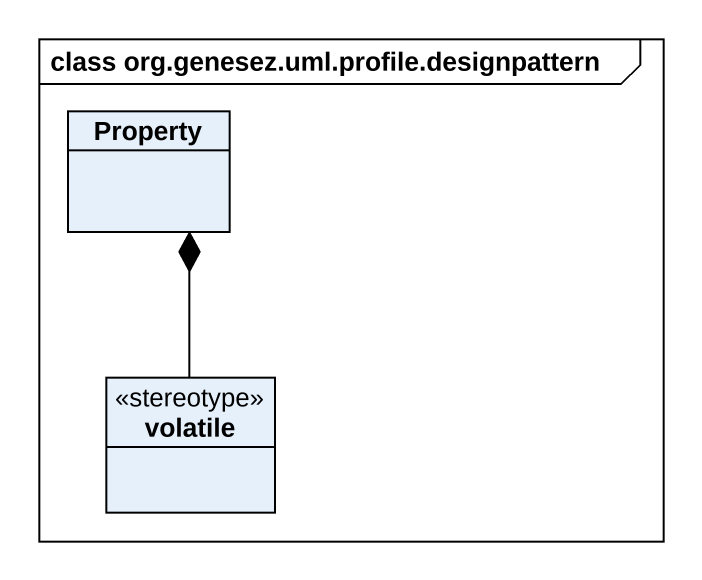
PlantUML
@startuml
mainframe class org.genesez.uml.profile.designpattern
hide circle
hide empty members
class Property
class volatile <<stereotype>>
volatile -up-* Property
@enduml
